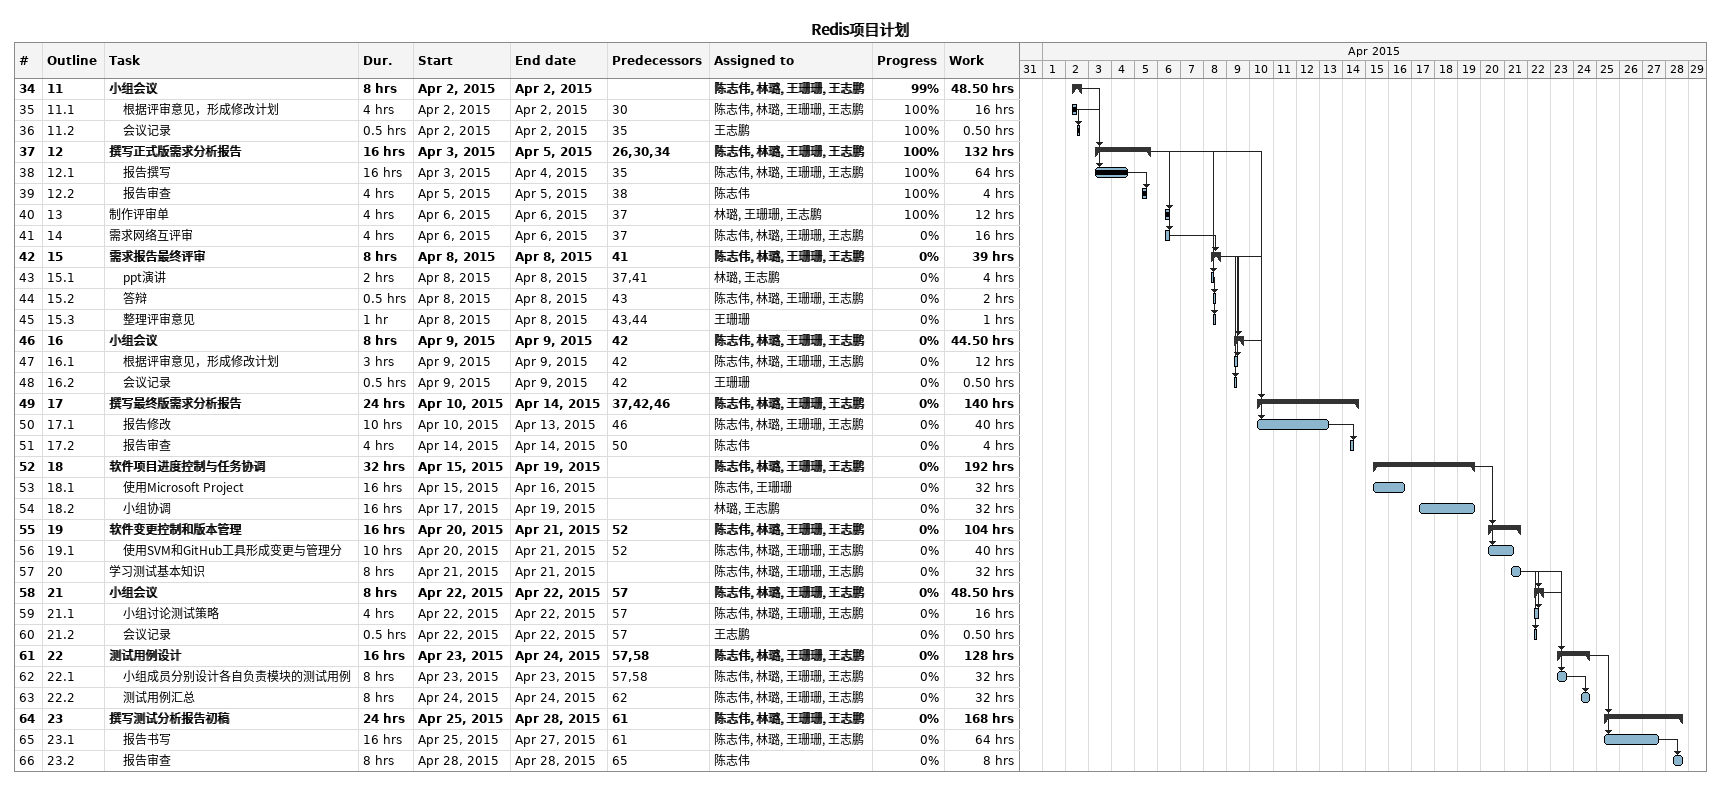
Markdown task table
Redis项目计划

| ID | WBS | Task | Duration | Start | Finish | Predecessors | Resources | % complete | Work (h) |
|---|---|---|---|---|---|---|---|---|---|
| 34 | 11 | **小组会议** | 8h | 2015-04-02 | 2015-04-02 |  | 陈志伟, 林璐, 王珊珊, 王志鹏 | 99 | 48.50 |
| 35 | 11.1 | 根据评审意见，形成修改计划 | 4h | 2015-04-02 | 2015-04-02 | 30 | 陈志伟, 林璐, 王珊珊, 王志鹏 | 100 | 16 |
| 36 | 11.2 | 会议记录 | 0.5h | 2015-04-02 | 2015-04-02 | 35 | 王志鹏 | 100 | 0.50 |
| 37 | 12 | **撰写正式版需求分析报告** | 16h | 2015-04-03 | 2015-04-05 | 26, 30, 34 | 陈志伟, 林璐, 王珊珊, 王志鹏 | 100 | 132 |
| 38 | 12.1 | 报告撰写 | 16h | 2015-04-03 | 2015-04-04 | 35 | 陈志伟, 林璐, 王珊珊, 王志鹏 | 100 | 64 |
| 39 | 12.2 | 报告审查 | 4h | 2015-04-05 | 2015-04-05 | 38 | 陈志伟 | 100 | 4 |
| 40 | 13 | 制作评审单 | 4h | 2015-04-06 | 2015-04-06 | 37 | 林璐, 王珊珊, 王志鹏 | 100 | 12 |
| 41 | 14 | 需求网络互评审 | 4h | 2015-04-06 | 2015-04-06 | 37 | 陈志伟, 林璐, 王珊珊, 王志鹏 | 0 | 16 |
| 42 | 15 | **需求报告最终评审** | 8h | 2015-04-08 | 2015-04-08 | 41 | 陈志伟, 林璐, 王珊珊, 王志鹏 | 0 | 39 |
| 43 | 15.1 | ppt演讲 | 2h | 2015-04-08 | 2015-04-08 | 37, 41 | 林璐, 王志鹏 | 0 | 4 |
| 44 | 15.2 | 答辩 | 0.5h | 2015-04-08 | 2015-04-08 | 43 | 陈志伟, 林璐, 王珊珊, 王志鹏 | 0 | 2 |
| 45 | 15.3 | 整理评审意见 | 1h | 2015-04-08 | 2015-04-08 | 43, 44 | 王珊珊 | 0 | 1 |
| 46 | 16 | **小组会议** | 8h | 2015-04-09 | 2015-04-09 | 42 | 陈志伟, 林璐, 王珊珊, 王志鹏 | 0 | 44.50 |
| 47 | 16.1 | 根据评审意见，形成修改计划 | 3h | 2015-04-09 | 2015-04-09 | 42 | 陈志伟, 林璐, 王珊珊, 王志鹏 | 0 | 12 |
| 48 | 16.2 | 会议记录 | 0.5h | 2015-04-09 | 2015-04-09 | 42 | 王珊珊 | 0 | 0.50 |
| 49 | 17 | **撰写最终版需求分析报告** | 24h | 2015-04-10 | 2015-04-14 | 37, 42, 46 | 陈志伟, 林璐, 王珊珊, 王志鹏 | 0 | 140 |
| 50 | 17.1 | 报告修改 | 10h | 2015-04-10 | 2015-04-13 | 46 | 陈志伟, 林璐, 王珊珊, 王志鹏 | 0 | 40 |
| 51 | 17.2 | 报告审查 | 4h | 2015-04-14 | 2015-04-14 | 50 | 陈志伟 | 0 | 4 |
| 52 | 18 | **软件项目进度控制与任务协调** | 32h | 2015-04-15 | 2015-04-19 |  | 陈志伟, 林璐, 王珊珊, 王志鹏 | 0 | 192 |
| 53 | 18.1 | 使用Microsoft Project | 16h | 2015-04-15 | 2015-04-16 |  | 陈志伟, 王珊珊 | 0 | 32 |
| 54 | 18.2 | 小组协调 | 16h | 2015-04-17 | 2015-04-19 |  | 林璐, 王志鹏 | 0 | 32 |
| 55 | 19 | **软件变更控制和版本管理** | 16h | 2015-04-20 | 2015-04-21 | 52 | 陈志伟, 林璐, 王珊珊, 王志鹏 | 0 | 104 |
| 56 | 19.1 | 使用SVM和GitHub工具形成变更与管理分 | 10h | 2015-04-20 | 2015-04-21 | 52 | 陈志伟, 林璐, 王珊珊, 王志鹏 | 0 | 40 |
| 57 | 20 | 学习测试基本知识 | 8h | 2015-04-21 | 2015-04-21 |  | 陈志伟, 林璐, 王珊珊, 王志鹏 | 0 | 32 |
| 58 | 21 | **小组会议** | 8h | 2015-04-22 | 2015-04-22 | 57 | 陈志伟, 林璐, 王珊珊, 王志鹏 | 0 | 48.50 |
| 59 | 21.1 | 小组讨论测试策略 | 4h | 2015-04-22 | 2015-04-22 | 57 | 陈志伟, 林璐, 王珊珊, 王志鹏 | 0 | 16 |
| 60 | 21.2 | 会议记录 | 0.5h | 2015-04-22 | 2015-04-22 | 57 | 王志鹏 | 0 | 0.50 |
| 61 | 22 | **测试用例设计** | 16h | 2015-04-23 | 2015-04-24 | 57, 58 | 陈志伟, 林璐, 王珊珊, 王志鹏 | 0 | 128 |
| 62 | 22.1 | 小组成员分别设计各自负责模块的测试用例 | 8h | 2015-04-23 | 2015-04-23 | 57, 58 | 陈志伟, 林璐, 王珊珊, 王志鹏 | 0 | 32 |
| 63 | 22.2 | 测试用例汇总 | 8h | 2015-04-24 | 2015-04-24 | 62 | 陈志伟, 林璐, 王珊珊, 王志鹏 | 0 | 32 |
| 64 | 23 | **撰写测试分析报告初稿** | 24h | 2015-04-25 | 2015-04-28 | 61 | 陈志伟, 林璐, 王珊珊, 王志鹏 | 0 | 168 |
| 65 | 23.1 | 报告书写 | 16h | 2015-04-25 | 2015-04-27 | 61 | 陈志伟, 林璐, 王珊珊, 王志鹏 | 0 | 64 |
| 66 | 23.2 | 报告审查 | 8h | 2015-04-28 | 2015-04-28 | 65 | 陈志伟 | 0 | 8 |
